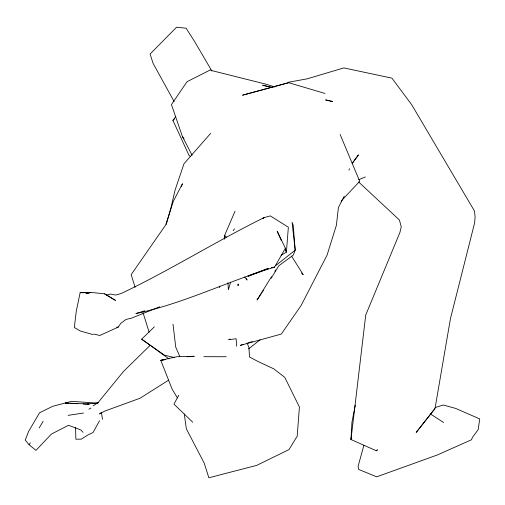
<?xml version="1.0" encoding="UTF-8"?>
<svg xmlns="http://www.w3.org/2000/svg" width="505" height="505" viewBox="0 0 505 505"><rect width="100%" height="100%" fill="white"/><g stroke="black" fill="none" stroke-linecap="round" stroke-linejoin="round"><path stroke-width="0.76" d="M376.212 450.763L377.494 449.816L376.212 450.725L350.981 439.527L351.934 422.268L355.261 405.269M219.606 287.673L219.757 286.114M224.258 239.256L224.637 235.349L235.027 211.223M351.663 435.657L350.981 439.527L365.734 315.025L399.872 232.584L401.254 226.903L399.43 220.035L358.613 181.952M104.623 293.841L115.374 300.336L104.623 293.841L90.692 292.389L86.077 293.683L90.231 292.641L80.143 292.654L76.236 311.345L74.336 327.492L80.308 331.002L93.084 334.626M363.903 445.214L358.07 466.431L358.607 469.391L376.68 476.834L437.551 454.885L471.474 439.779L472.44 437.418L478.166 429.654L479.75 418.923L455.636 408.406L443.327 405.01L435.159 407.56M166.252 224.46L170.835 208.3L175.046 190.164L183.99 163.734L210.673 133.358M230.615 282.219L228.399 289.744L227.913 282.75M348.968 170.198L349.466 168.702M181.295 186.673L182.438 183.769L173.43 201.034L165.684 224.965L131.155 274.638L135.119 287.351M344.227 196.186L338.407 207.523L336.387 225.274L327.063 255.145L301.201 305.355L281.304 334.064L240.247 345.388L243.252 344.454M178.802 395.257L173.941 404.133L192.74 422.243M99.554 420.703L93.046 432.526L88.066 434.868L81.381 439.123L75.883 439.217L75.554 427.299M281.323 240.569L277.195 231.202L285.382 248.245L274.512 267.17C227.843 281.083 183.852 303.587 135.914 313.542L144.796 310.802M83.022 432.349L80.989 430.033L68.547 425.267L51.396 434.079L35.969 450.34L29.151 444.798L30.35 442.784M39.15 427.994L43.152 421.265M271.198 278.28L278.804 265.788L293.203 255.164L295.198 250.158L293.247 225.445L292.067 222.351L295.198 250.158L275.509 265.731M233.241 230.747L234.421 228.828M271.551 276.633L257.02 300.027L261.236 293.676M274.871 271.286L275.698 269.948M262.076 292.408L263.345 290.501M93.823 334.064L99.807 335.49L118.277 327.101L120.79 323.333L125.991 319.45L131.357 318.2L159.719 306.806M352.174 163.595L358.436 154.871L352.351 163.096M100.457 412.85L99.611 413.986L104.529 411.177L140.011 398.243L168.613 380.177M190.656 156.758L188.914 155.168L172.899 120.367L175.753 116.655M90.351 292.755L90.692 292.389M341.109 201.135L359.718 181.308L340.136 134.488M169.055 358.929L141.64 339.158L154.36 326.849M150.067 345.42L123.466 371.497L98.279 402.34L93.299 405.805M172.912 120.354L174.673 118.801M262.947 218.532L264.128 217.573L270.377 215.913L288.361 227.225L286.404 252.102L281.127 255.353M248.662 348.873L260.088 339.796M262.897 218.507L264.128 217.573C215.723 241.51 169.882 270.358 121.099 293.557L115.677 295.046L110.374 294.049L106.669 295.059M88.886 409.214L90.881 408.053M230.065 339.063L228.677 339.688L236.106 338.748L236.643 346.184M358.802 179.761L365.317 176.952M248.094 276.405L268.294 268.54M248.056 275.926L267.846 268.496M247.014 343.28L252.273 341.645M98.526 402.517L96.341 403.148L87.207 403.893L65.397 403.059L68.491 403.23M288.652 82.687L242.671 95.161L288.652 82.687L324.892 93.438M288.159 82.29L307.097 78.849L343.829 67.916L391.93 78.149L411.676 104.686L474.555 211.147L475.091 217.251L474.599 222.983L450.447 318.655L434.982 408.69L416.208 432.4L434.824 408.614M165.432 359.592L160.792 360.336L172.123 389.128L177.413 397.915M68.131 415.35L83.502 413.033M163.109 360.052L160.792 360.336L176.737 356.713L194.071 356.284L190.202 356.757M187.109 356.764L194.071 356.284M116.724 327.114L118.277 327.101M203.824 356.688L226.253 356.745M80.143 292.654L87.996 292.73M70.037 403.318L77.764 403.748M83.173 404.05L87.043 404.265M97.983 403.192L71.697 401.33L52.69 406.298L39.56 412.787L28.646 431.365L25.25 440.07L29.151 444.798M89.442 404.208L87.207 403.893L88.741 404.221M272.485 87.529L262.6 85.219L271.393 87.39M174.345 357.54L164.371 355.141L141.64 339.158M274.827 87.005L266.11 84.215L211.241 70.454L210.471 69.854L187.033 81.696L171.448 104.579L182.381 136.476L192.108 155.262M430.481 413.974L443.592 422.521M301.504 273.066L303.221 274.676L291.587 256.168M226.272 236.984L224.637 235.349L224.851 238.461M244.698 276.986L247.078 280.073L246.503 278.621M184.066 138.976L182.381 136.476M211.866 71.009L194.463 41.296L186.124 28.223L176.542 27.226L150.099 54.035L153.078 63.352L174.105 101.524M285.451 249.943L286.404 252.102L285.382 248.245M179.849 356.562L175.727 347.087L173.007 324.166M247.242 343.293L248.946 347.642L249.514 356.991L257.866 361.428L273.779 368.846L284.801 377.418L299.414 407.017L297.199 436.156L288.986 449.601L256.755 465.358L208.862 477.774L204.203 463.104L186.332 428.777L184.281 414.012M143.06 312.772L149.126 332.214M101.423 412.471L102.515 419.377M238.133 284.176L238.051 285.735L238.139 284.17M274.512 267.17L271.494 267.675L274.512 267.17M332.587 101.537L325.706 99.946L332.587 101.537"/></g></svg>
